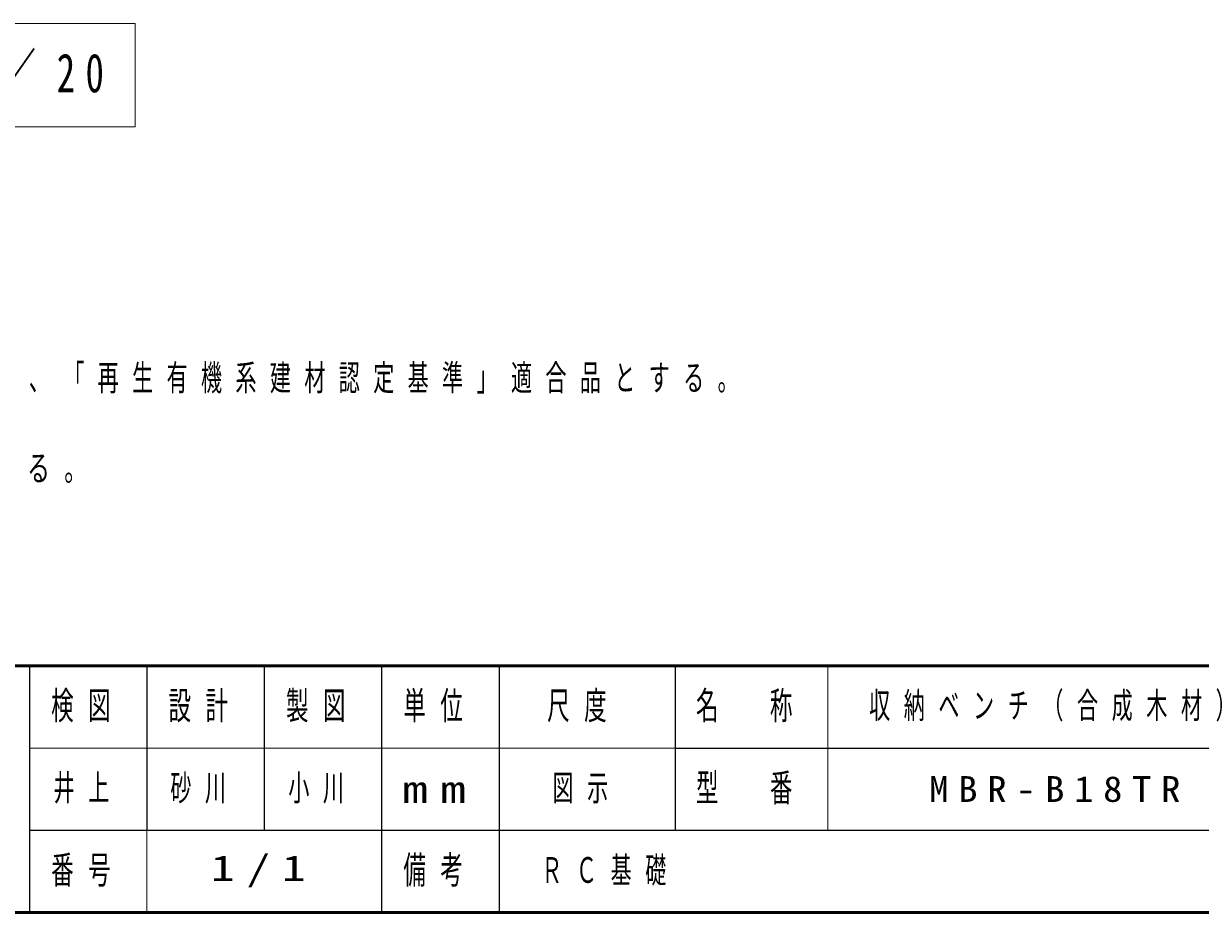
# Model space of a CAD drawing. Units: millimetres on the paper, scale 1:20. Extents: x -365 to 0, y 0 to 257.
# Drawn here: x -238 to -137.8, y 0 to 75.7 of the extents above; entities that cross this region are included whole.
import ezdxf

# ---------------------------------------------------------------- set-up
doc = ezdxf.new("R2010")
doc.units = ezdxf.units.MM
doc.layers.add('LY_1', color=7, linetype='Continuous', lineweight=25)
doc.layers.add('LY_3', color=7, linetype='Continuous', lineweight=13)
doc.styles.add('ＭＳ ゴシック', font='')
doc.styles.get('ＭＳ ゴシック').set_extended_font_data('MS Gothic')

msp = doc.modelspace()

# ---------------------------------------------------------------- linework, layer by layer
at = {"layer": 'LY_1', "lineweight": 13}
for p, q in [((-228.48, 75.727), (-276.28, 75.727)), ((-228.48, 66.927), (-228.48, 75.727)), ((-276.28, 66.927), (-228.48, 66.927))]:
    msp.add_line(p, q, dxfattribs=at)
at = {"layer": 'LY_3', "lineweight": 50}
for p, q in [((-365, 21), (0, 21)), ((-365, 0), (0, 0))]:
    msp.add_line(p, q, dxfattribs=at)
at = {"layer": 'LY_3', "color": 211, "lineweight": 25}
for p, q in [((-237.5, 21), (-237.5, 0)), ((-227.5, 21), (-227.5, 7)), ((-217.5, 21), (-217.5, 7)), ((-207.5, 21), (-207.5, 0)), ((-197.5, 21), (-197.5, 7)), ((-182.5, 21), (-182.5, 7)), ((-182.5, 14), (-70, 14)), ((-237.5, 7), (0, 7))]:
    msp.add_line(p, q, dxfattribs=at)
at = {"layer": 'LY_3'}
for p, q in [((-169.5, 21), (-169.5, 7)), ((-237.5, 14), (-182.5, 14)), ((-227.5, 7), (-227.5, 0))]:
    msp.add_line(p, q, dxfattribs=at)
at = {"layer": 'LY_3', "lineweight": 25}
msp.add_line((-197.5, 7), (-197.5, 0), dxfattribs=at)

# ---------------------------------------------------------------- texts
at = {"layer": 'LY_1', "style": 'ＭＳ ゴシック'}
for s, insert, char_height, attachment_point in [('\\T1.56;\\W0.7;立面図\u3000Ｓ＝１／20', (-252.38, 71.327), 3.299, 5), ('\\T1.63;\\W0.6;合成木材は、木粉入り再生プラスチック（ポリプロピレン系、色：サンディ-ブラウン）とし、「再生有機系建材認定基準」適合品とする。', (-359.291, 44.174), 2.199, 7), ('\\T1.62;\\W0.65;鋼材は、電気亜鉛メッキ処理の上、ポリエステル粉体塗装(ダークグレー）仕上げとする。', (-359.291, 36.174), 2.199, 7), ('\\T1.64;\\W0.6;収納ベンチ（合成木材）', (-149.75, 17.5), 2.199, 5), ('\\T1.64;\\W0.6;井上', (-232.5, 10.5), 2.199, 5), ('\\T1.64;\\W0.6;砂川', (-225.5, 10.5), 2.199, 4), ('\\T1.64;\\W0.6;小川', (-212.5, 10.5), 2.199, 5), ('\\T1.64;\\W0.6;図示', (-190, 10.5), 2.199, 5), ('\\T1.5;\\W1.1;MBR-B18TR', (-149.75, 10.5), 2.199, 5), ('\\T1.5;\\W1.35;1/1', (-217.5, 3.5), 2.199, 5), ('\\T1.64;\\W0.6;ＲＣ基礎', (-188, 3.5), 2.199, 5)]:
    msp.add_mtext(s, dxfattribs=dict(at, insert=insert, char_height=char_height, attachment_point=attachment_point))
at = {"layer": 'LY_3', "color": 4, "char_height": 2.346, "attachment_point": 5, "style": 'ＭＳ ゴシック'}
for s, insert in [('\\T1.64;\\W0.6;検図', (-232.5, 17.5)), ('\\T1.64;\\W0.6;設計', (-222.5, 17.5)), ('\\T1.64;\\W0.6;製図', (-212.5, 17.5)), ('\\T1.64;\\W0.6;単位', (-202.5, 17.5)), ('\\T1.64;\\W0.6;尺度', (-190.25, 17.5)), ('\\T1.64;\\W0.6;名\u3000称', (-176, 17.5)), ('\\T1.64;\\W0.6;型\u3000番', (-176, 10.5)), ('\\T1.5;\\W1.35;mm', (-202.5, 10.5)), ('\\T1.64;\\W0.6;番号', (-232.5, 3.5)), ('\\T1.64;\\W0.6;備考', (-202.5, 3.5))]:
    msp.add_mtext(s, dxfattribs=dict(at, insert=insert))

doc.saveas('drawing.dxf')
